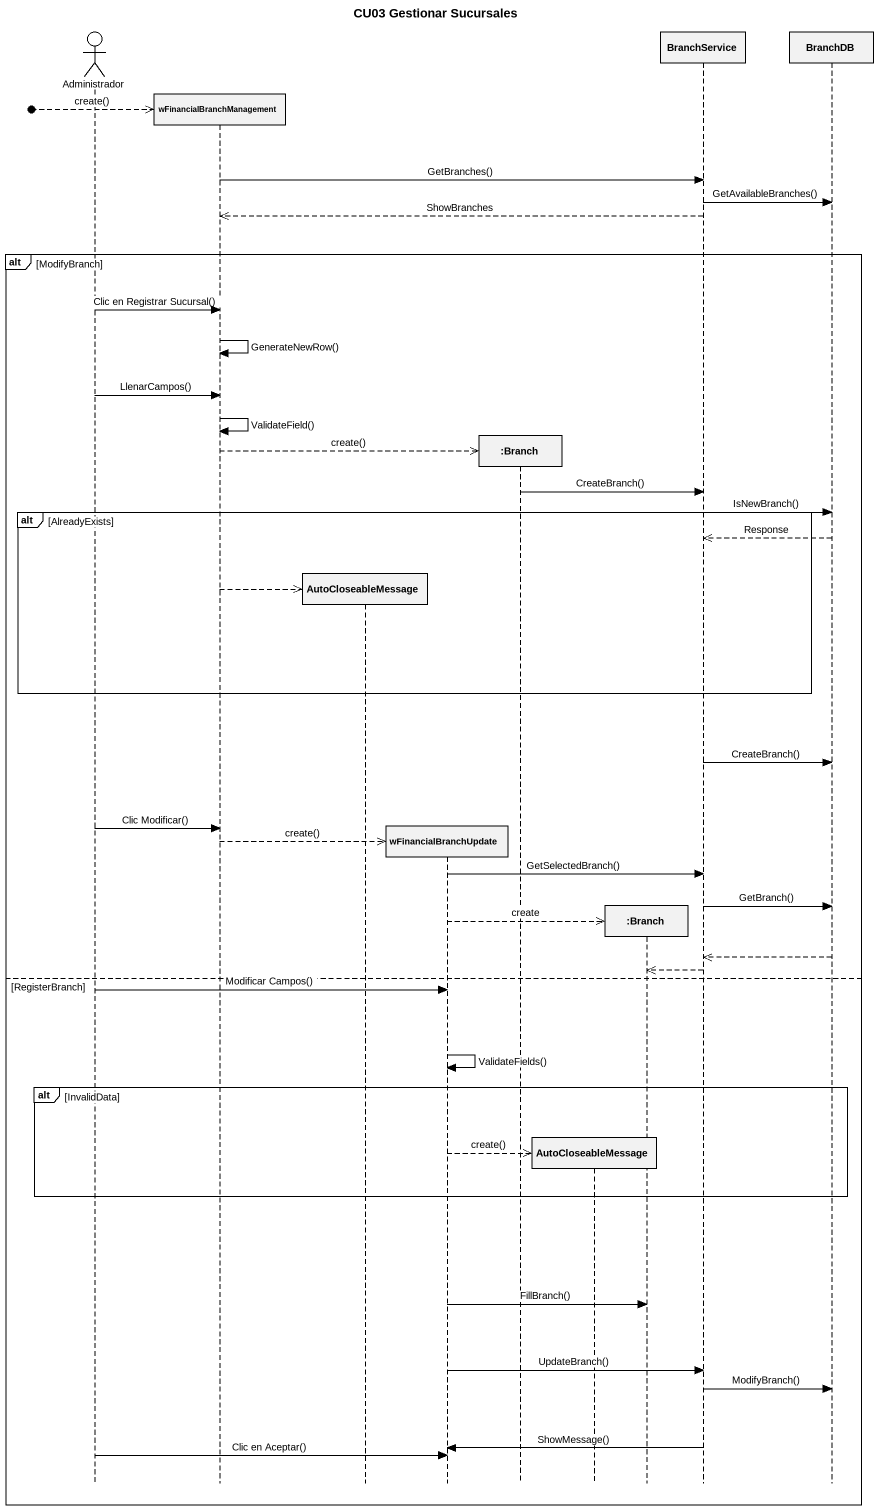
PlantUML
@startuml
title CU03 Gestionar Sucursales
hide footbox
actor Administrador
participant wFinancialBranchManagement
participant AutoCloseableMessage
participant wFinancialBranchUpdate
participant ":Branch" as Branch
participant "AutoCloseableMessage" as AutoCloseableMessage_2
participant ":Branch" as Branch_2
participant BranchService
participant BranchDB

[o-->> wFinancialBranchManagement : create()
wFinancialBranchManagement -> BranchService : GetBranches()
BranchService -> BranchDB : GetAvailableBranches()
BranchService -->> wFinancialBranchManagement : ShowBranches
alt ModifyBranch
  Administrador -> wFinancialBranchManagement : Clic en Registrar Sucursal()
  wFinancialBranchManagement -> wFinancialBranchManagement : GenerateNewRow()
  Administrador -> wFinancialBranchManagement : LlenarCampos()
  wFinancialBranchManagement -> wFinancialBranchManagement : ValidateField()
  wFinancialBranchManagement -->> Branch ** : create()
  Branch -> BranchService : CreateBranch()
  alt AlreadyExists
    BranchService -> BranchDB : IsNewBranch()
    BranchDB -->> BranchService : Response
    wFinancialBranchManagement -->> AutoCloseableMessage **
  end
  BranchService -> BranchDB : CreateBranch()
  Administrador -> wFinancialBranchManagement : Clic Modificar()
  wFinancialBranchManagement -->> wFinancialBranchUpdate ** : create()
  wFinancialBranchUpdate -> BranchService : GetSelectedBranch()
  BranchService -> BranchDB : GetBranch()
  wFinancialBranchUpdate -->> Branch_2 ** : create
  BranchDB -->> BranchService
  BranchService -->> Branch_2
else RegisterBranch
  Administrador -> wFinancialBranchUpdate : Modificar Campos()
  wFinancialBranchUpdate -> wFinancialBranchUpdate : ValidateFields()
  alt InvalidData
    wFinancialBranchUpdate -->> AutoCloseableMessage_2 ** : create()
  end
  wFinancialBranchUpdate -> Branch_2 : FillBranch()
  wFinancialBranchUpdate -> BranchService : UpdateBranch()
  BranchService -> BranchDB : ModifyBranch()
  BranchService -> wFinancialBranchUpdate : ShowMessage()
  Administrador -> wFinancialBranchUpdate : Clic en Aceptar()
end
@enduml
